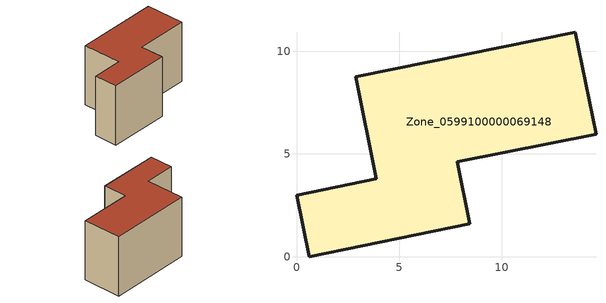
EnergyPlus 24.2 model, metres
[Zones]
Zone_0599100000069148
 floor ground (C_G): 0,2.99 3.89,3.8 2.88,8.75 13.58,10.92 14.58,5.96 7.82,4.61 8.44,1.6 0.61,0 z1.94
 wall outside (C_F): 3.89,3.8 0,2.99 0.61,0 8.44,1.6 7.82,4.61 14.58,5.96 13.58,10.92 2.88,8.75 3.89,3.8 z1.94:9.97
 roof outside (C_R): 13.58,10.92 2.88,8.75 3.89,3.8 0,2.99 0.61,0 8.44,1.6 7.82,4.61 14.58,5.96 z9.97
[BUILDING]
Pand.0599100000069148: North Axis=0; Terrain=City; Loads Convergence Tolerance Value=0.04; Temperature Convergence Tolerance Value=0.4; Solar Distribution=FullExterior; Maximum Number of Warmup Days=25; Minimum Number of Warmup Days=1
[Site:Location]
Rotterdam.The.Hague.AP_ZH_NLD Design_Conditions: Latitude=51.96; Longitude=4.45; Time Zone=1; Elevation=-4.5
[SITE:GROUNDTEMPERATURE:BUILDINGSURFACE]
18, 18, 18, 18, 18, 18, 18, 18, 18, 18, 18, 18
[MATERIAL] Thermal Absorptance=0.9; Solar Absorptance=0.7; Visible Absorptance=0.7
Name | Roughness | Thickness | Conductivity | Density | Specific Heat
G.TC.1965-1974 | MediumSmooth | 0.15 | 0.882353 | 540 | 1210
F.TC.1965-1974 | Rough | 0.3 | 0.697674 | 1920 | 840
R.TC.1965-1974 | MediumRough | 0.2 | 0.232558 | 1500 | 1000
[CONSTRUCTION]
C_G: G.TC.1965-1974
C_F: F.TC.1965-1974
C_R: R.TC.1965-1974
[ZONE]
Zone_0599100000069148: Type=1; Multiplier=1; Ceiling Height=Autocalculate; Volume=Autocalculate; Floor Area=autocalculate; Part of Total Floor Area=Yes
[ZONEINFILTRATION:DESIGNFLOWRATE]
Infil_Zone_0599100000069148: Zone or ZoneList or Space or SpaceList=Zone_0599100000069148; Schedule=AlwaysOn; Design Flow Rate Calculation Method=Flow/Area; Flow Rate per Floor Area=0.003; Constant Term Coefficient=1; Temperature Term Coefficient=0; Velocity Term Coefficient=0; Velocity Squared Term Coefficient=0
[HVACTEMPLATE:ZONE:IDEALLOADSAIRSYSTEM]
Zone_0599100000069148: Maximum Heating Supply Air Temperature=50; Minimum Cooling Supply Air Temperature=13; Maximum Heating Supply Air Humidity Ratio=0.0156; Minimum Cooling Supply Air Humidity Ratio=0.0077; Heating Limit=NoLimit; Cooling Limit=NoLimit; Dehumidification Control Type=ConstantSensibleHeatRatio; Cooling Sensible Heat Ratio=0.7; Dehumidification Setpoint=60; Humidification Control Type=None; Humidification Setpoint=30; Outdoor Air Method=None; Outdoor Air Flow Rate per Person=0.00944; Outdoor Air Flow Rate per Zone Floor Area=0; Outdoor Air Flow Rate per Zone=0; Demand Controlled Ventilation Type=None; Outdoor Air Economizer Type=NoEconomizer; Heat Recovery Type=None; Sensible Heat Recovery Effectiveness=0.7; Latent Heat Recovery Effectiveness=0.65
[ZONECONTROL:THERMOSTAT]
ThermostatControl_Zone_0599100000069148: Zone or ZoneList=Zone_0599100000069148; Control Type Schedule=DualSetpointControlType; Control 1=Thermostat_Zone_0599100000069148; Temperature Difference Between Cutout And Setpoint=0
[THERMOSTATSETPOINT:DUALSETPOINT]
Thermostat_Zone_0599100000069148: Heating Setpoint Temperature Schedule=HeatingSetpoint_Zone_0599100000069148; Cooling Setpoint Temperature Schedule=CoolingSetpoint_Zone_0599100000069148
[SCHEDULE:COMPACT]
HeatingSetpoint_Zone_0599100000069148: Through: 12/31, For: AllDays, Until: 24:00, 21
CoolingSetpoint_Zone_0599100000069148: Through: 12/31, For: AllDays, Until: 24:00, 24
DualSetpointControlType: Through: 12/31, For: AllDays, Until: 24:00, 4
AlwaysOn: Through: 12/31, For: AllDays, Until: 24:00, 1
